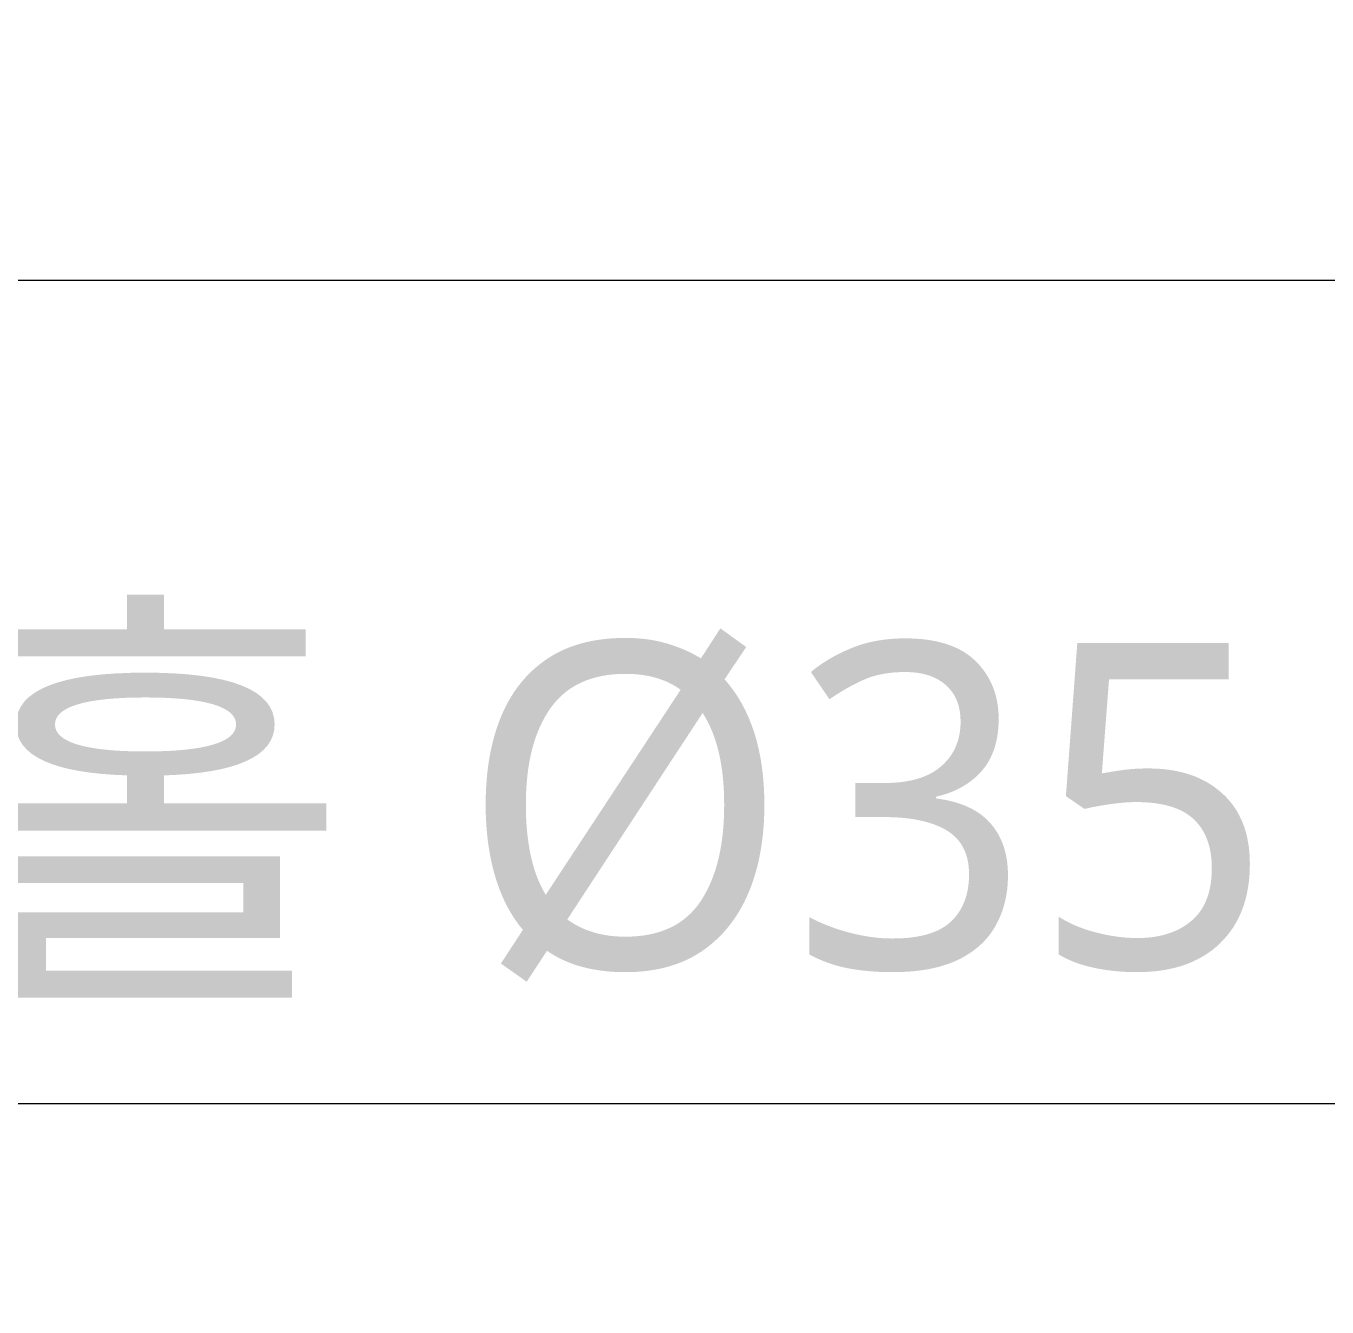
# Model space of a CAD drawing. Extents: x 0 to 1128, y 0 to 827.
# Drawn here: x 217.23 to 257.3, y 188.88 to 228.33 of the extents above; entities that cross this region are included whole.
import ezdxf

# ---------------------------------------------------------------- set-up
doc = ezdxf.new("R2010")
doc.units = 0
doc.header["$LTSCALE"] = 10
doc.header["$MEASUREMENT"] = 0
doc.header["$PDMODE"] = 3
doc.header["$PDSIZE"] = -10
doc.layers.get('0').update_dxf_attribs({"linetype": 'CONTINUOUS'})
doc.layers.get('DEFPOINTS').update_dxf_attribs({"linetype": 'CONTINUOUS'})
doc.layers.add('PDF_형상', color=7, linetype='CONTINUOUS')
doc.styles.add('Daelim Dimension', font='NanumGothic.ttf')
doc.dimstyles.new('DEFAULT', dxfattribs={"dimscale": 2, "dimtxt": 2, "dimasz": 2, "dimexe": 0, "dimexo": 2, "dimgap": 1, "dimtad": 1, "dimdec": 0, "dimzin": 9, "dimdsep": 46, "dimtxsty": 'Daelim Dimension', "dimcen": 0.5, "dimclrd": 5, "dimclre": 5, "dimclrt": 256, "dimadec": 1, "dimazin": 0, "dimtfac": 1, "dimtdec": 0, "dimtix": 1, "dimtmove": 0, "dimatfit": 3, "dimfxl": 0, "dimtolj": 1, "dimtzin": 1, "dimlwd": 9, "dimlwe": 9, "dimarcsym": 0})

# ---------------------------------------------------------------- blocks, each defined once
blk = doc.blocks.new('*D31')
at = {"color": 5, "lineweight": 9, "ltscale": 0.5}
for p, q in [((296.047, 215.986), (296.047, 195.137)), ((264.047, 215.686), (264.047, 195.137)), ((264.047, 195.137), (185.174, 195.137)), ((292.047, 195.137), (268.047, 195.137))]:
    blk.add_line(p, q, dxfattribs=at)
at = {"color": 5, "ltscale": 0.5}
for points in [[(268.047, 195.804), (268.047, 194.471), (264.047, 195.137)], [(292.047, 195.804), (292.047, 194.471), (296.047, 195.137)]]:
    blk.add_solid(points, dxfattribs=at)
at = {"layer": 'DEFPOINTS', "color": 0, "ltscale": 0.5}
for p in [(296.047, 219.986), (264.047, 219.686), (296.047, 195.137)]:
    blk.add_point(p, dxfattribs=at)
at = {"color": 7, "ltscale": 0.5, "insert": (222.61, 203.79), "char_height": 10, "attachment_point": 5, "style": 'Daelim Dimension'}
blk.add_mtext('\\A1;시공홀 %%C35', dxfattribs=at)

msp = doc.modelspace()

# ---------------------------------------------------------------- linework, layer by layer
at = {"layer": 'PDF_형상', "lineweight": 5}
msp.add_lwpolyline([(402.049, 264.487), (402.049, 220.486), (158.045, 220.486), (158.045, 264.487)], close=True, dxfattribs=at)

# ---------------------------------------------------------------- dimensions: what is measured, and where the dimension line sits
at = {"color": 5, "ltscale": 0.5}
dim = msp.add_linear_dim(base=(296.047, 195.137), p1=(264.047, 219.686), p2=(296.047, 219.986), text='시공홀 %%C35', dimstyle='DEFAULT', override={"dimtxt": 5, "dimclrt": 7}, dxfattribs=at)
dim.commit()
dim.dimension.update_dxf_attribs({"geometry": '*D31', "text_midpoint": (222.61, 195.137), "dimtype": 160})

doc.saveas('drawing.dxf')
